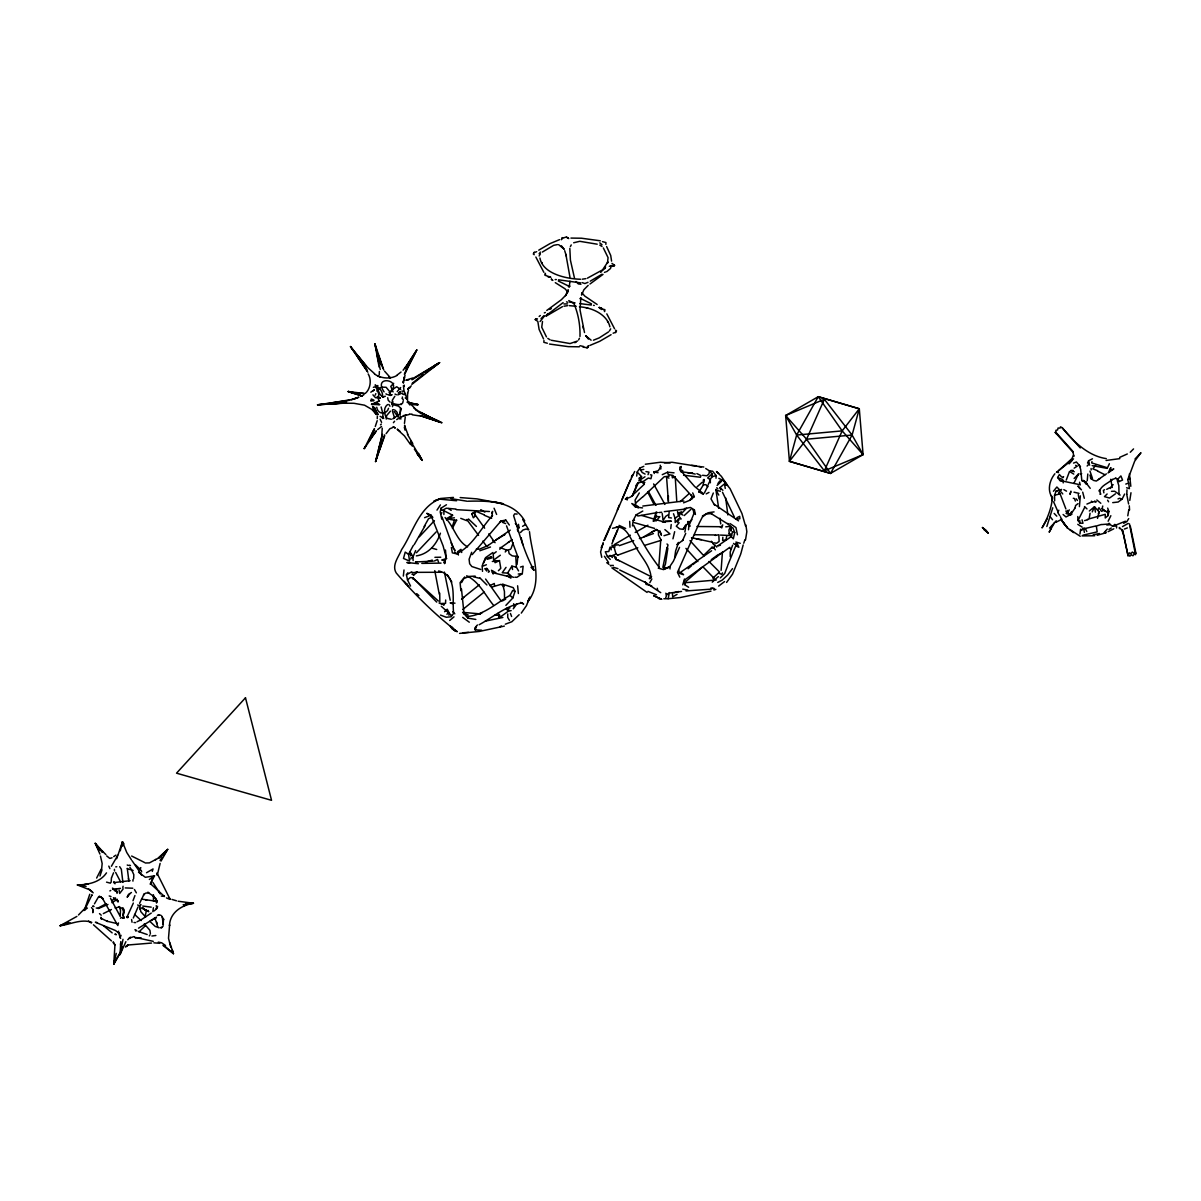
<?xml version="1.0" encoding="UTF-8"?>
<svg xmlns="http://www.w3.org/2000/svg" width="1201" height="1201" viewBox="0 0 1201 1201"><rect width="100%" height="100%" fill="white"/><g stroke="black" fill="none" stroke-linecap="round" stroke-linejoin="round"><path stroke-width="1.5" d="M1112.321 487.441L1110.67 479.334M145.591 917.009L140.802 911.649L139.962 907.731M139.962 909.172L139.962 908.001M507.753 613.936L507.738 617.464L509.449 620.377M491.855 516.775L492.62 511.326L491.704 512.992M120.806 941.569L120.025 954.57L125.88 941.704M727.776 523.441L731.094 527.314L731.034 531.067L731.364 527.389M111.138 882.3L111.453 877.721M132.035 922.233L131.6 919.531M591.492 303.868L580.548 298.479L581.374 298.358L580.023 298.659L580.804 298.043L580.038 310.023L584.512 332.542M1116.555 527.96L1116.6 526.083L1112.922 526.158M466.739 519.493L478.599 535.391M153.413 907.746L152.812 911.739M377.264 418.639L377.354 416.162M445.676 600.02L445.556 603.397L442.163 603.442M1126.838 494.212L1126.973 489.858M382.248 428.141L381.828 434.612M119.109 954.915L113.765 964.118L114.951 944.857L113.224 941.749M379.246 374.772L379.381 371.499M508.578 550.914L509.179 553.646L512.121 555.808L515.769 556.363L516.37 567.157L518.562 570.91M716.006 478.238L716.126 475.566L712.598 471.197L709.506 470.912L705.708 468.495M619.281 560.762L616.053 559.546L616.173 557.399L612.855 555.508L607.376 556.453L605.289 551.784L608.787 551.514L610.033 547.131M722.837 537.237L722.627 540.48L725.974 539.774L726.68 536.307M120.19 916.423L120.49 910.208L119.154 906.515M569.98 281.199L569.244 286.619L569.92 286.243L568.493 286.529L569.319 286.408L558.315 280.989M601.761 557.324L600.59 551.965L603.157 542.507M1081.876 480.79L1080.66 469.336L1079.038 465.057L1080.495 466.724M156.655 901.846L156.46 903.017L156.761 900.57L153.278 895.901L153.848 896.411L147.648 892.298L148.789 892.688L145.486 893.214L143.519 894.955L144.15 893.979L139.586 903.317M660.235 465.207L660.805 469.006L660.205 468.3M543.948 340.483L543.873 342.315L547.341 343.246M605.859 244.388L605.935 242.557L602.467 241.626M669.137 512.121L668.642 517.586L671.449 517.991M660.775 539.504L658.779 567.082M686.131 524.582L684.87 532.058M1080.6 529.206L1079.954 534.01M517.046 564.455L517.871 556.453L515.769 556.363M722.462 551.844L721.11 570.385M387.698 397.741L388.223 400.278L390.07 402.125M499.886 549.367L500.081 547.461L506.792 550.238L510.665 549.292M412.694 557.684L415.621 550.568M403.341 576.09L404.001 569.98M688.503 529.731L688.864 526.473L690.35 525.948M92.747 909.352L92.777 912.7L93.047 909.472L91.486 907.536M670.743 528.68L671.209 524.522M514.899 577.186L516.895 577.321L522.315 573.658L523.141 566.226L520.483 567.067M150.665 884.206L152.497 878.652M659.289 568.283L659.379 567.533C649.426 554.622 640.749 540.135 633.738 525.407L632.492 525.873L633.167 520.438L636.095 514.899L642.79 511.041M688.038 521.519L687.693 524.432L688.113 521.504M636.695 476.076L637.191 472.053L639.908 468.075L643.811 466.318M1130.982 492.74L1129.796 500.427M1129.45 523.846L1135.53 554.667L1134.224 554.021L1132.993 555.748L1131.147 554.817L1129.886 556.198L1128.385 554.877L1128.024 555.763L1123.611 535.166L1121.914 530.061L1119.317 527.479L1119.467 528.635M1097.504 518.397L1099.245 512.046L1094.486 506.762L1089.322 511.01M1128.805 509.659L1127.784 515.814M674.662 557.744L675.623 550.914L678.61 542.432L677.034 544.654M669.407 592.543L668.131 598.714L663.838 598.774M667.846 548.272L665.459 564.02L663.568 568.658M122.802 887.869L123.072 886.248M150.41 933.642L149.93 930.31L144.285 923.869M120.25 850.863L122.442 841.826L123.958 843.838M579.978 336.49C580.338 325.066 578.161 312.966 573.447 302.532L574.003 303.388L568.779 300.58M1072.658 451.081L1056.46 432.96M569.829 248.367L570.415 260.122L574.468 278.092M604.673 311.614L604.779 309.828L600.8 308.297M407.469 400.128L407.634 392.982M1079.414 506.627L1080.345 495.848M1089.277 517.811L1090.073 513.247M134.932 895.571L132.996 900.75M403.356 383.044L405.067 374.952M543.543 338.922L539.099 329.419L537.838 321.478L535.241 319.556L535.736 318.835M611.97 263.379L614.567 265.316L614.071 266.022M662.847 567.382L666.99 547.551M1075.18 507.723L1075.571 505.546L1078.033 503.624M653.179 521.234L656.256 511.866M122.997 939.332L120.025 954.57L122.517 947.079M1109.319 470.492L1110.895 467.624L1108.913 472.263M119.995 952.768L113.765 964.118L116.257 953.384M378.45 399.468L378.735 393.913L375.162 384.875L376.694 386.046L377.805 385.521C377.099 387.202 379.321 398.837 385.341 396.3M157.586 906.29L157.181 908.271L154.148 910.943M122.772 915.267L123.793 910.568L121.736 908.166L119.454 907.01L115.071 907.956M382.549 434.372L375.553 461.589L380.642 446.382M745.521 539.91L746.842 531.713L745.881 524.942M1087.4 519.357L1105.235 514.328L1105.265 517.976L1108.058 515.559L1108.913 511.566L1107.682 508.113M445.466 550.028L446.051 556.994L444.61 563.644L445.256 560.807L443.694 562.653M1087.806 474.035L1087.25 480.715M734.742 532.508L733.331 538.829L731.304 536.592L732.55 531.683L734.742 532.508L732.895 527.84L731.094 527.314M382.083 435.002L378.495 449.534M153.473 901.23L153.398 894.67M446.457 504.75L441.067 508.173L440.227 511.911L441.773 519.207M1107.187 512.317L1102.113 508.789L1102.743 506.011M545.569 273.963L545.254 275.329L550.869 277.296M604.238 310.894L604.538 309.528M99.953 875.994L101.95 870.064M133.626 878.652L133.821 874.703L131.72 870.019L127.351 868.698M113.765 964.118L114.59 960.71M672.95 538.829L674.662 531.698M152.287 871.401L153.037 868.954L146.522 872.737M1091.964 461.619L1091.649 462.91L1107.487 467.79L1109.379 463.736M1108.028 510.59L1108.058 515.559M116.692 858.67L117.818 855.262M610.724 267.222L611.804 265.946L610.994 266.367M101.59 869.584L102.16 863.504L100.464 856.058M667.005 548.887L668.011 544.954L667.005 543.993M379.426 446.277L375.553 461.589L384.665 434.867M150.14 884.116L154.539 875.814L145.366 877.3L138.52 872.226M741.017 553.045L743.179 544.939M789.432 461.334L796.653 435.047L818.241 396.69L859.3 408.775L863.084 454.594L830.507 473.419L789.432 461.334L785.649 415.516L818.241 396.69L859.3 408.775L852.094 435.047L830.507 473.419L789.432 461.334L806.577 439.221L824.366 399.272L852.094 435.047L863.084 454.594L824.366 470.837L796.653 435.047L785.649 415.516L824.366 399.272M400.488 408.325L399.993 414.36M1070.917 491.164L1070.001 494.377L1070.812 491.9M982.448 527.524L988.153 532.914L982.448 527.524L986.576 530.722M403.146 401.044C403.101 406.478 395.745 404.512 391.601 402.935M407.589 393.222L408.535 390.25M588.085 345.903L587.499 347.464L587.844 346.729M682.753 584.842L684.465 579.032M91.816 895.496L92.042 894.73L84.61 909.938L85.616 908.181M511.161 610.648L508.578 611.024L500.247 617.074L499.211 616.533L499.661 614.987L498.55 617.945M634.683 471.498L629.114 482.772M377.204 420.68L375.267 426.505M1046.837 526.488L1052.767 507.798M721.726 527.945L722.717 524.852M382.278 396.72C383.765 392.277 378.375 384.845 373.361 387.322M601.581 546.83L601.296 547.686L603.052 544.098M475.236 629.879L476.377 626.337L474.77 628.033L475.236 629.879L481.676 630.21M120.746 935.054L119.755 937.591L120.685 935.984M683.609 475.221L700.423 477.247L700.964 475.611L696.895 473.599M730.778 535.631L731.184 534.43L729.202 533.499L728.947 529.941L730.688 526.278L725.749 526.834M743.749 543.227L744.89 539.789M1127.949 479.139L1134.66 461.199L1140.95 452.717L1134.96 459.067M693.412 509.855L693.788 513.848L688.638 526.623M89.775 894.25L84.58 909.577L85.106 908.211L78.485 914.967M111.603 877.541L113.57 872.782M452.462 526.128L454.488 520.123L456.725 520.183M1110.46 488.477L1111.075 486.66M505.876 605.379L512.797 598.008L515.034 591.402L513.232 587.664L503.279 584.392M379.651 449.82L384.665 435.903M140.982 904.563L140.007 906.275L137.68 904.969M403.746 380.252L402.845 382.038M163.396 924.185L163.111 925.01L163.501 918.87L163.651 919.696L161.715 916.018M665.639 598.053L666.84 594.615L665.789 593.234M730.253 556.754L730.193 552.025L732.625 545.209M727.836 565.055L736.859 543.092M740.762 553.976L732.535 574.153L726.59 582.44M604.388 540.405L630.645 479.679M1089.112 463.436L1088.616 460.749L1092.46 458.797M511.161 548.287L513.112 542.852M133.341 903.062L126.826 917.384L128.087 917.369L126.826 917.294L128.087 917.429M471.678 552.28L469.096 559.246L469.651 563.749L471.828 566.527L480.73 569.454M375.252 395.144L375.808 393.643M567.112 293.104L565.536 295.671L568.208 289.756L567.968 292.083L564.98 288.765L555.297 282.655M648.015 474.68L648.975 472.128L645.958 471.603M611.864 543.933L618.08 529.025M637.581 483.162L632.642 495.067M94.459 903.828L98.212 897.342L99.413 896.306L98.797 896.817L101.169 896.697M727.581 565.986L724.698 573.493L720.33 577.861M621.908 499.781L628.408 484.228M1077.837 475.416L1078.333 474.14L1074.129 478.463M1054.658 500.802L1054.538 495.232L1056.219 490.924L1061.324 489.558M542.507 321.463L541.741 327.242L546.455 336.911M704.326 493.071L707.99 485.744M529.491 531.698C531.743 554.307 543.753 581.479 527.96 601.611L528.98 599.044L526.518 605.559L521.279 613.111M679.781 577.126L677.469 572.352L699.297 523.02L702.33 517.091L706.218 514.028L711.728 513.503M715.376 549.848L713.814 547.836L714.97 544.909L716.757 547.086M160.123 863.414L157.241 875.259L156.911 872.977L168.846 896.802M410.757 559.065L411.358 557.564M527.96 601.611L529.776 597.062M133.281 918.029L138.025 906.995M118.058 854.812L122.442 841.826L126.751 852.485L131.389 859.781M378.72 399.092L378.916 398.612M610.393 525.738L603.878 540.465M617.299 510.11L619.401 504.99M632.281 496.178L638.166 483.057L641.274 482.051M654.005 521.369L656.572 515.139M374.427 428.652L364.218 448.634L376.213 431.039M1063.576 476.632L1063.17 477.563L1061.504 476.812L1059.402 474.545L1057.631 477.533L1059.852 480.49L1079.429 484.603M658.508 530.617L658.433 534.94L661.196 540.33L645.117 545.239M604.869 268.679L605.589 266.997M1073.919 483.342L1078.333 474.14M569.094 286.844L569.529 285.853M612.75 540.765L617.449 530.091M1092.264 511.896L1094.486 506.762L1095.447 512.121M374.487 428.982L369.157 439.776M440.422 533.184C436.684 544.308 428.532 554.081 416.357 555.883M452.432 528.26L456.575 520.228M404.332 374.202L416.822 349.956L404.872 368.422L416.822 349.956L406.704 369.548M682.558 540.585L685.711 533.439M1058.847 510.185L1057.781 512.632L1059.807 515.679M405.458 371.364L407.244 367.311M140.262 868.893L140.832 867.617M824.366 470.837L842.171 430.889L859.3 408.775M405.262 417.047L404.452 423.428M405.307 373.016L407.394 368.377M372.355 433.336L374.081 429.523M1066.248 480.1L1069.521 471.438L1073.754 474.095M117.308 856.163L111.393 866.281M156.07 908.797L156.776 907.265M679.526 547.371L673.341 561.287L669.573 566.872L663.568 569.619L658.268 568.163L659.379 567.533M388.539 408.31C386.692 415.051 377.549 414.63 376.739 407.244M1087.536 463.076L1088.616 460.749M161.354 927.998L163.081 926.181M539.114 256.008L540.42 253.846M483.418 563.134L485.895 558.06M610.693 328.849L609.387 331.011M394.619 421.221L393.418 422.692M1108.133 521.234L1110.865 515.694M1112.726 502.634L1118.161 502.018L1122.094 499.166L1124.631 494.061M101.169 869.179L96.65 878.036M578.597 339.928L579.437 338.277M1067.073 514.133L1069.265 509.84M570.385 246.58L571.241 244.929M139.676 905.899L140.337 904.608M408.07 365.75L411.327 359.489M403.956 394.664L404.662 393.327M1075.21 507.813L1070.091 515.274L1071.968 514.148M1084.683 507.362L1078.003 520.513L1080.029 523.141L1082.972 523.261L1082.056 519.808M161.009 861.117L167.72 849.332L157.256 858.85M116.767 866.747L115.746 866.882M413.279 545.479L408.535 554.277L409.586 561.107L403.506 558.465L405.232 552.115L408.535 554.277L410.532 553.226L410.096 551.98L410.712 555.898M466.528 616.518C483.027 615.798 496.163 603.157 510.035 595.366L512.677 590.472L515.034 591.402M649.801 582.68L651.858 578.912M425.034 525.798L414.18 544.729M461.544 582.65L463.706 578.717L468.75 576.45L475.161 576.105M1097.594 510.155L1098.975 507.693L1101.422 511.281L1103.524 510.59M679.135 522.66L676.298 526.188L679.616 528.875L683.144 529.356L685.276 525.528M424.133 526.563L428.547 518.697L432.495 517.015L426.805 513.337L430.919 515.064L432.75 517.481M365.404 446.517L364.218 448.634L365.72 446.202M1050.83 529.191L1049.149 532.178L1054.613 522.48M540.06 321.538L544.488 315.983M1047.332 518.547L1042.048 527.9C1047.482 518.547 1051.521 508.293 1052.466 497.454L1052.211 500.592L1051.43 495.593M506.041 567.367L502.213 572.787L507.588 573.087L510.845 575.684M132.966 879.597L132.936 881.129M586.854 347.825L587.664 346.924M708.185 484.528L710.527 479.8L707.674 477.953L712.043 473.96L709.506 470.912L708.965 473.96L706.834 475.791L702.57 475.296M713.304 493.026L710.992 498.88L714.55 505.141M1098.254 513.743L1099.245 512.046M639.292 492.95L635.074 500.141L635.869 505.876M677.484 522.315L678.835 520.063M400.684 387.548L397.201 391.556M712.268 582.17L714.175 580.323M1128.715 518.607L1126.868 521.609L1123.611 523.261M144.916 917.069L146.252 911.394L143.459 908.301M631.366 477.187L632.672 475.086L631.651 476.166M698.892 492.14L703.381 484.859L705.903 484.664L707.749 486.84M718.859 478.343L721.456 479.649L721.471 481.316L717.087 485.444M638.872 480.925L641.544 476.602L637.191 472.053M539.114 253.786L540.42 252.075M376.994 391.166L380.282 387.698M149.314 935.909L149.975 934.858M436.999 510.11L440.407 504.9M369.142 440.812L375.553 431.504M160.063 860.486L162.24 857.184M375.928 387.503L376.468 386.692M118.494 922.938L117.818 925.536L102.205 897.868L103.001 898.768L99.653 896.366M129.783 893.949L127.156 897.252L128.462 894.43L131.449 892.508M661 466.558L658.208 470.732L653.824 471.978L654.275 473.464M389.785 393.237L392.907 389.184M410.562 586.058L407.499 579.918L406.448 574.814L407.845 572.772M386.152 433.621L389.89 428.712L392.322 427.781M582.17 282.61L584.887 283.556L587.995 282.295M561.392 239.735L562.518 237.618L561.813 238.744M409.541 388.193L411.192 385.821M492.575 515.394C481.016 528.02 472.443 546.26 456.83 553.601L454.654 552.175M1054.868 473.779C1049.569 480.295 1047.062 490.293 1052.226 497.574M681.252 511.566L678.91 514.944L679.301 512.377L679.496 515.649M163.921 854.797L167.72 849.332L159.148 858.25M566.527 237.333L568.043 237.783M441.112 513.833L441.908 512.692M513.262 608.817L516.73 604.028M683.144 529.356L686.116 525.242M717.943 483.478L719.714 481.046L721.471 481.316M117.788 932.426L118.674 931.195M394.829 396.3L392.217 400.383M405.187 397.936L406.959 399.032L406.328 398.237M403.086 370.238L405.818 366.56M1069.31 514.854L1071.742 511.581M732.505 568.628L727.581 575.099L722.251 580.083L717.718 582.455M1105.536 531.337L1105.851 532.794L1104.184 532.583L1107.307 528.995M85.226 908.842L83.95 910.538L87.403 908.046M639.337 479.499L641.544 476.602L638.887 478.268M389.079 392.652C405.157 380.237 371.95 373.931 384.065 391.871M716.126 475.566L712.148 476.737L710.181 479.259L710.376 482.787M373.826 434.131L376.153 431.159M516.37 567.157L511.866 566.151L507.588 573.087L510.47 576.18L513.563 577.351M475.626 627.192L477.413 624.97M106.499 872.872C100.058 882.39 88.108 884.747 77.374 884.957L89.97 889.896L93.183 892.838M663.282 520.228L665.759 516.31L668.356 514.734M1053.427 491.254L1056.88 487.005L1059.252 489.438M464.742 576.96L460.103 582.635L460.869 590.727M1095.687 465.433L1092.865 468.87L1097.594 470.702M565.896 295.086L561.347 299.74L546.77 310.459M472.203 554.607L500.982 520.994L505.816 520.108L509.329 525.047M499.751 522.45L500.982 520.994M452.131 603.788L452.687 603.142L450.135 602.887L454.984 603.172M714.385 577.711L712.944 578.041L719.534 572.066L708.965 561.467M713.814 547.836L712.073 547.221L703.861 555.162M365.629 393.087C370.103 389.154 371.98 380.282 368.197 373.931M604.944 267.883L603.052 270.06M1069.115 463.871L1072.493 460.073M545.99 315.698L563.119 302.637M655.896 521.099L659.859 516.67L655.371 516.67M541.035 318.655L543.753 315.863M434.387 520.679L419.299 536.847M505.201 551.98L506.792 550.238M635.93 485.504L638.166 483.057M127.726 939.752L130.459 937.245L129.183 938.131L134.122 936.585M436.128 531.968L416.447 552.745M1049.524 528.095L1056.31 520.859L1055.964 522.255L1061.999 519.192M587.214 347.419L588.685 346.053M686.477 508.308L681.012 514.043L682.784 515.019M1087.13 466.018L1088.646 464.442M546.08 316.178L562.413 306.675M520.483 532.553L522.93 530.046L526.158 528.995L528.815 529.911L522.69 519.448M498.43 570.7L500.787 568.313L499.466 560.597L492.335 561.467M1130.261 452.252L1133.549 448.919M115.491 897.868L111.813 900.645M644.382 484.153L630.735 496.959L625.301 499.181L627.342 497.304M392.832 389.274L396.705 386.752L400.699 389.559M614.567 265.316L611.669 266.517M547.911 313.641L547.071 314.482M1107.127 493.986L1104.455 496.629L1109.529 498.055L1115.444 493.821M1058.501 470.732L1071.908 458.647L1073.424 455.359L1073.874 456.38L1072.898 451.636M691.896 519.718L687.302 523.921M145.396 925.671L139.121 931.751M411.853 384.41L439.551 362.642L412.288 378.9M583.701 346.534L579.948 345.708M1059.672 491.314L1061.579 489.453M505.816 520.108L502.603 522.315M447.312 520.288L452.612 515.184L443.499 510.515M720.42 527.389L721.651 526.203M444.58 611.729L447.252 609.207L449.099 612.72L446.862 614.191M117.353 899.279L111.918 902.687M684.225 515.574L690.995 509.284M685.921 581.494L702.51 566.962M711.292 559.651L718.393 554.427M600.635 272.387L601.881 271.216M618.17 528.05L619.671 526.669L612.57 528.29M688.548 494.136L680.171 501.643M1112.696 526.338L1114.873 524.342M417.212 572.006L413.444 575.414L413.459 574.363L411.928 574.198M411.808 571.781L406.448 574.814M688.173 568.719L691.551 565.671M412.258 383.254L423.277 374.412M460.749 518.352L466.709 520.634L468.51 519.012L476.422 526.428M642.64 497.124L664.228 476.737L669.182 476.151M651.618 576.6L649.276 578.687L651.062 577.471C650.387 565.431 640.373 556.378 635.344 545.855C630.045 538.754 627.147 526.654 616.308 526.924M588.175 285.373L583.881 289.756L581.599 295.101L581.794 292.744L584.827 296.107L597.152 304.499M462.73 609.568L484.093 592.108M635.449 503.249L642.115 497.364M697.105 486.78L702.09 482.382M377.639 429.613L381.573 426.46M1056.4 472.353L1073.529 458.842M720.705 489.603L719.939 487.636L724.473 483.853L725.254 488.417M683.204 540.015L677.289 544.458M380.447 424.839L381.333 424.073M603.022 274.398L589.946 284.021M608.472 331.941L599.254 337.871L593.444 340.198M463.436 597.543L479.304 584.797M548.136 276.996L550.133 276.62M449.699 620.467L454.008 616.849M390.43 411.147L386.572 415.696L386.242 419.044M401.059 372.025L396.735 375.343M539.144 316.479L540.3 315.518M610.663 268.378L606.58 271.771M407.499 579.918L410.322 577.561L412.889 577.786L436.684 602.091M677.499 511.506L678.235 515.439L681.162 518.967L678.73 518.727L675.187 522.525L675.142 518.382L677.394 516.505M534.235 252.21L533.304 254.011L534.235 254.717M683.564 502.829L689.944 500.247L694.313 496.613L692.707 492.905M615.573 332.647L616.503 330.86L615.573 330.14M500.337 555.222L493.671 560.086L493.176 554.111L496.238 551.769M370.869 400.819L371.334 399.017L373.931 400.128M461.559 599.194L464.036 597.167M561.948 238.489L566.271 236.972L568.749 238.594M542.297 252.09L553.736 245.304L557.474 244.614M370.824 392.202L374.066 389.95M718.438 576.6L713.739 580.443L713.499 577.696L702.945 566.842M692.902 564.605L696.925 561.377M401.84 393.267L397.756 394.904M551.289 340.258L570.04 343.561L577.516 341.009M101.229 915.192L99.488 913.616M729.833 547.311L716.096 557.084M1098.405 479.469L1106.391 473.87M487.111 546.14L510.245 530.121M151.266 913.075L140.997 919.876M125.52 947.079L128.237 944.977L151.551 943.055M611.159 549.878L611.024 547.191L615.182 546.86M432.945 367.716L439.551 362.642L434.312 365.629M718.633 586.103L724.563 581.569M115.927 855.127L113.72 856.613M716.802 556.618L685.486 579.332L683.909 582.005L685.246 585.097L688.623 587.259M391.931 402.395L392.697 401.149L392.532 406.704M519.147 614.717L511.866 621.713L505.306 624.19M150.59 920.717L155.439 918.119M123.148 888.95L119.665 893.454L119.064 890.046M151.927 877.841L154.539 875.814L149.329 879.477M425.965 372.4L439.551 362.642L411.973 379.801M731.304 536.592L718.258 545.569M473.93 512.992L475.371 515.935L473.314 517.781L471.783 513.728L474.59 512.512M155.454 859.826L156.385 859.15L149.389 862.903L145.156 862.994M379.501 400.789L371.544 404.392L379.501 404.677M500.817 547.776L509.464 541.621M492.89 552.52L485.549 557.669L482.126 565.941L482.517 571.346M644.982 476.797L639.593 480.28L642.745 481.796L648.33 478.028L650.942 478.749L651.813 475.056L650.417 474.785M488.342 572.246L489.377 571.526L486.63 568.253M1107.998 472.954L1113.777 468.96L1109.889 470.762M396.69 419.629L398.041 418.699M1081.485 529.746L1084.143 527.915M508.278 542.312L512.272 539.579M1099.996 478.553L1096.333 481.046L1093.48 480.4L1090.418 477.908M693.788 513.848L694.718 513.217M711.608 550.764L680.667 572.186L683.564 574.709L679.496 573.342L678.685 570.01M387.563 404.542C382.804 408.1 384.5 415.171 386.842 418.323L391.316 419.269M479.154 624.745C493.116 617.089 506.041 605.844 521.97 602.812L523.636 604.043L520.634 602.392M377.579 401.855L378.976 400.954M614.492 544.488L630.33 535.166M76.879 916.423L60.05 925.761C70.439 924.41 81.443 918.555 91.771 922.368M1074.159 468.15L1077.312 466.108L1075.616 465.342M138.55 928.163L156.49 917.084M372.64 391.106L374.442 389.95M398.267 393.132L400.549 391.796L399.363 392.427M590.246 281.169L601.971 274.233M120.475 918.195L121.556 917.519M361.231 396.375L363.813 394.769M549.923 309.393L551.289 308.552M103.331 913.601L111.408 909.532M499.811 626.862L501.387 625.886M1113.762 528.815L1108.133 531.653M656.392 529.326L643.931 536.772M495.758 539.985L504.87 534.535L503.684 535.226M522.57 526.323L525.453 524.612M1108.928 529.386L1111.27 528.005M666.045 594.9L669.092 593.129L681.537 591.447M109.892 890.932L110.762 890.436M677.049 594.345L672.695 596.867L672.44 593.774M479.454 614.251L482.367 612.57M491.659 587.124L501.012 584.347L504.09 586.508L502.649 584.106L504.435 591.462L504.525 597.693M702.42 516.01L708.14 512.767L714.07 511.896M446.652 518.547L452.612 515.184M122.997 918.089L124.213 917.399L122.982 917.669L123.823 912.039L123.913 912.94L122.772 907.821L124.153 909.893M1128.189 523.426L1122.485 526.608M538.739 250.168L550.088 243.563L559.621 239.615M611.069 334.689L599.704 341.309L589.931 345.423M1080.675 530.647L1084.128 528.725L1095.432 526.068M97.927 908.166L106.168 903.692M502.423 600.935L505.666 599.164M651.753 532.058L657.067 529.701M706.233 493.881L708.98 492.41M157.346 900.54L156.07 901.215L141.553 899.129M1104.56 489.738L1103.374 490.383L1103.884 492.845M635.179 532.463L647.94 525.212M612.855 555.508L615.993 553.901L617.659 555.177M1115.264 525.317L1125.397 521.219M1106.706 489.317L1109.709 487.786M736.904 517.721L739.681 516.31L739.876 518.742L735.673 519.177M141.057 919.831L137.079 921.737M399.558 417.828L402.785 416.312M489.888 585.623L494.302 583.476L494.497 585.503M396.885 375.538C389.92 379.516 380.942 378.435 374.457 373.991M434.462 560.957L437.569 559.456L438.53 562.083M495.067 562.714L499.466 560.597L494.422 561.618M107.955 904.443L98.512 908.496L96.215 908.001M576.15 342.09L574.769 342.72M573.673 242.767L579.768 241.311L597.212 244.193M662.261 474.68L667.546 472.218L674.046 472.834M604.478 272.417L605.454 271.966M544.338 312.891L545.329 312.44M471.783 513.728L476.557 511.551L484.123 514.779M390.475 395.489L392.142 394.739M1119.632 457.401L1127.319 453.963M151.896 936.014L155.86 935.504M609.312 266.367L611.399 265.511M1119.017 494.632L1118.837 485.654L1117.275 480.55L1119.122 481.556L1122.56 480.055L1120.893 475.926L1117.921 479.079L1115.414 478.283L1110.64 480.34L1112.246 479.424C1108.058 483.553 1101.152 485.309 1099.365 491.479L1099.35 490.188L1100.792 494.196L1099.876 494.166M644.832 482.427L643.421 483.027L642.745 481.796M719.624 553.901L722.116 552.835M488.297 545.434L479.349 549.217L476.302 549.112M393.688 383.299L390.79 386.377L393.072 391.931M412.453 378.09L405.908 380.162M392.742 418.909L399.813 413.94L401.359 408.685L398.447 406.118L391.781 404.317M68.382 922.203L60.05 925.761L70.048 922.788M1118.011 498.91L1119.632 498.25L1122.094 499.166M350.977 399.828L358.874 397.201L352.614 399.378L332.887 402.635M1086.905 504.06L1092.34 501.823L1096.228 501.853L1094.621 501.012M1105.851 532.794L1097.204 535.271M694.313 496.613L691.971 497.544L689.944 500.247M617.674 555.177L637.806 547.806M424.599 517.676L429.388 515.784M1124.421 529.04L1127.334 527.93M482.607 566.196L486.375 564.755M184.038 905.764L186.605 904.788M619.371 545.644L633.708 540.585M1073.499 463.076L1076.426 462.01L1079.534 465.628M403.491 415.981L409.376 414.405M639.397 538.573L653.449 533.574M674.677 477.007L672.41 477.833L672.05 475.881M504.36 626.096L479.349 631.441L459.578 633.392M1125.787 484.078L1128.64 483.057L1127.724 479.769L1130.006 478.719L1129.39 473.93M456.59 500.757L439.416 499.121C418.864 507.317 413.039 532.598 401.599 549.623C398.852 556.769 391.451 565.086 396.225 572.967C414.465 594.285 435.077 614.777 457.296 631.741L451.351 627.943L454.984 630.945M479.83 550.764L490.488 547.01M1060.093 490.578L1056.219 490.924M1054.538 495.232L1059.327 494.061L1059.777 492.995L1065.872 508.939M587.379 278.182L602.587 269.85L607.901 261.878L607.466 263.199L608.066 257.63L603.337 247.946M401.089 418.849L399.212 418.789M713.889 590.036L715.841 589.376M439.416 499.121L433.981 501.057L440.587 498.475L453.453 497.424M1111.916 485.189L1113.237 484.754M669.948 566.932L664.288 568.749L669.573 566.872L670.068 568.944M352.614 399.378L356.817 398.041M722.477 572.862L721.726 574.288L718.618 573.147M425.484 562.173L432.255 560.086M446.742 558.495L441.758 560.026L444.205 560.627M518.247 574.018L522.315 573.658M1101.347 524.477L1096.333 526.023L1097.174 531.878L1082.882 535.211M160.349 927.712L161.7 927.292M536.682 251.655L534.235 252.6M613.126 333.217L615.573 332.272M537.463 318.835L535.271 319.556M112.038 857.799L109.801 858.43L106.694 855.938M115.506 934.153L116.347 934.693L114.816 934.153M375.628 403.206L371.544 404.392L376.799 403.386M673.866 592.799L678.58 591.508M1070.211 514.734L1065.993 516.955L1063.11 514.508M381.317 387.127L386.121 387.277L389.574 391.451M717.628 545.9L720.42 545.239M502.889 617.464L485.294 621.142M1084.563 520.573L1087.701 519.853M618.515 544.774L611.955 545.629M533.634 566.722L531.022 567.292L534.1 570.415C524.582 553.571 519.493 534.01 513.608 515.634L514.659 513.878L517.121 514.073M408.745 379.861L406.448 380.177M403.386 415.621L406.193 415.006M645.312 464.232L660.445 462.235L670.173 462.88M637.866 506.477L631.801 503.519L635.419 506.987L637.866 506.477L638.121 508.008M130.128 880.678L113.57 882.63M112.939 889.356L120.46 888.365M1093.165 534.79L1099.41 533.499M448.589 614.972L450.345 614.612M715.286 535.436L718.814 534.73L719.129 541.426L716.562 543.272L714.1 542.867M585.833 278.647L582.275 279.187M563.975 306.21L567.533 305.67M704.161 479.815L703.291 479.995L703.381 484.859M1066.008 513.292L1068.019 512.902L1068.86 514.298L1065.827 511.025M710.977 591.117L680.021 597.588L668.131 598.714M1101.752 524.567L1109.739 523.921L1111.751 525.873M380.357 398.041L375.508 397.696L372.941 394.844M662.291 521.85L671.419 521.234L664.874 521.144M684.495 508.563L690.47 507.468L694.403 509.915L695.439 514.463M716.291 579.978L684.12 582.815L685.246 585.097M1119.857 458.632L1106.076 460.463M639.908 468.075L640.508 469.951L643.796 469.396M161.264 896.081L164.372 896.381L150.981 884.161M633.167 520.438L634.503 520.228M1084.503 506.552L1086.98 508.909M664.003 535.706L669.993 533.92L664.874 529.596M84.19 884.506L88.289 883.876M349.296 400.338L317.514 404.827L346.504 402.83M183.168 904.743L193.466 903.272L178.123 901.23M157.376 915.417L159.193 915.177M642.79 506.056L683.834 500.982M657.788 512.482L637.956 515.98L636.095 514.899M685.155 509.089L664.318 511.641M117.143 923.599L106.724 921.167L107.505 921.437L100.974 918.27L101.454 919.065L100.974 917.309M449.654 518.397L454.413 517.796M346.609 401.254L317.514 404.827L344.717 402.89M93.183 906.455L94.053 906.485L92.762 905.974M693.157 510.05L694.403 509.915M139.526 937.981L141.118 937.786M1094.727 535.751L1082.011 535.916M506.567 608.367L509.915 607.976M659.079 512.557L661.676 512.257M1056.325 433.771L1055.214 432.375L1056.084 432.285L1055.874 430.333L1057.571 429.943L1058.066 428.051L1060.093 428.081L1060.483 426.835L1062.134 427.676L1080.269 447.928M137.71 938.011L138.625 937.906M1079.879 473.915L1081.696 473.734M371.019 400.774L373.736 400.864M392.517 409.781L393.823 409.661M796.653 435.047L842.171 430.889L863.084 454.594M785.649 415.516L806.577 439.221L852.094 435.047M1106.797 525.017L1109.649 524.762L1109.078 523.201M106.544 882.15L110.492 883.185M587.574 347.75L583.04 347.149M433.201 561.152L415.516 561.948L416.687 561.918M441.022 563.119L421.806 563.389M412.378 572.667L417.002 572.307M664.378 462.85L672.035 462.265L701.189 466.904M333.398 403.131L338.742 402.725M463.196 632.747L468.48 632.372M711.382 589.121L685.996 590.952M125.249 887.914L132.786 888.215M332.617 403.926L345.032 403.116M563.975 303.973L567.533 303.898M185.66 903.707L193.466 903.272C181.696 905.149 169.866 912.61 169.491 925.641L169.626 924.83L168.5 938.251L170.767 947.214M389.409 395.084L390.925 395.009M153.863 942.83L159.733 943.295M431.835 548.136L436.714 549.503M613.336 565.386L610.213 565.596L611.159 565.581M1070.752 470.462L1073.154 470.402M1111.48 491.329L1114.648 491.239L1120.128 495.067M524.732 520.889C512.812 500.652 488.687 500.787 468.165 501.207M434.912 557.324L440.752 557.219M580.548 279.248C566.482 278.932 542.747 273.858 539.925 258.035M569.244 305.624L576.225 306.315M344.357 403.176L353.95 403.296L364.519 405.187L371.634 409.286L376.979 414.735M375.478 404.091L379.711 404.497M696.94 526.503L720.99 526.714M720.39 535.076L731.589 535.586M487.441 568.704L484.829 568.689L486.81 571.075M409.541 414.105L412.078 414.135M715.616 534.94L694.478 534.73M160.844 915.222L158.172 915.087M580.954 284.247L578.312 283.916L576.075 281.529M1079.023 493.356L1073.994 492.2M418.413 563.704L406.884 562.503L409.721 563.029M441.202 572.261L415.771 572.352M570.94 238.083L581.464 238.218L600.32 240.8M579.287 346.804L568.343 346.639L549.488 344.056M382.894 396.825L383.735 396.87L382.939 396.825M412.213 404.587L418.098 404.632L407.77 402.2M135.233 937.921L136.133 937.951M401.93 391.076L403.836 391.406M412.228 414.795L422.182 416.297L441.758 422.707L421.701 413.249M558.495 279.803L580.623 282.881M591.312 305.054L579.933 303.598M712.358 588.28L714.13 588.37M134.032 922.518L135.653 922.608M494.932 615.122L498.415 615.317M456.38 509.674L489.453 511.521M507.438 609.357L508.684 609.432L508.578 611.024L505.876 608.787M142.754 906.064L151.221 907.145M403.176 382.323L403.506 382.579M687.888 472.879L692.737 473.269L680.547 471.663M480.385 613.906L462.58 612.33M82.854 885.287L77.374 884.957L86.127 886.308M691.596 465.403L696.445 465.793M409.841 404.031L418.098 404.632L410.457 403.266M456.005 509.059L446.277 508.218L442.148 510.5L441.067 508.173M97.206 922.593L95.389 922.248L115.521 930.55L119.65 933.672L118.223 931.991L120.625 938.416M1092.204 465.613L1107.262 468.405M698.922 466.498L703.786 467.009M460.163 497.574L476.992 498.88L503.534 503.835L495.322 502.063M408.655 403.221L412.093 403.596M361.216 395.82L348.155 391.541L364.173 393.478M693.638 538.183L691.491 537.718L711.983 542.131M696.4 539.024L701.429 539.624M358.619 392.847L364.864 393.613M635.419 506.987L642.52 507.903M159.042 927.788L155.214 926.421L149.765 921.287M575.054 302.922L569.184 301.991M353.004 392.247L348.155 391.541L361.591 395.745M154.313 918.089L155.86 918.315L154.719 918.014M388.328 394.814L389.86 395.039M380.116 416.372L383.674 418.128L382.639 418.443L382.969 414.015L381.137 406.974M579.452 306.825C592.994 307.591 607.361 315.082 609.883 326.822M350.542 391.916L348.155 391.541L356.532 393.793M449.94 519.433L454.488 520.123M134.797 937.305L153.278 941.344M450.81 498.595L467.084 501.222M463.046 612.735L468.12 618.185L475.821 619.431M598.939 307.561L601.551 307.966M634.158 522.615L654.53 528.38M653.824 471.978L658.043 472.699M682.738 589.136L687.813 590.051M588.07 308.297L586.313 307.951M613.216 265.511L613.996 265.676M556.303 279.533L555.192 279.593M593.504 305.324L594.27 305.474M535.811 319.181L536.577 319.346M146.657 900.104L145.726 899.924M158.277 942.124L161.61 942.785L165.528 945.502M407.019 402.17L411.448 403.071M690.44 473.074L695.229 474.08M655.581 530.001L658.298 530.587M492.365 572.592L510.77 577.08M725.704 484.919L727.476 485.309L721.351 476.317L716.457 471.528L718.693 473.404M1073.289 498.28L1074.49 498.55L1075.345 501.042M1059.852 480.49L1062.029 480.985M720.36 491.239L715.976 490.233L715.946 489.332M457.671 554.081L452.372 552.85L451.381 547.446M473.239 576.765L479.995 578.357M176.442 900.78L172.088 899.474M665.279 522.36L641.589 515.439M1056.82 472.203L1058.546 472.639M658.463 598.458L661.631 599.269L653.719 595.756L661.631 599.269M129.213 865.17L130.474 865.501M645.913 584.286L651.708 585.848M710.947 587.95L713.634 588.67M147.213 934.543L138.205 931.406M736.078 543.452L737.294 543.798L738.825 547.236L736.288 546.095L737.294 543.798L734.472 544.308L733.541 543.392M735.868 542.056L740.251 543.302M613.321 567.292L617.975 568.643M377.594 403.956L378.991 404.377M1106.286 458.617C1087.521 455.945 1072.463 440.422 1062.134 427.676M1126.598 487.756L1129.435 488.657L1128.64 483.057M1086.395 482.066L1082.386 480.805L1085.194 481.706L1090.223 488.342M420.08 415.486L441.758 422.707L418.338 411.793M380.267 398.041L377.234 396.51M463.601 613.426L468.105 614.867M656.452 594.81L647.955 591.372M626.457 499.511L627.432 499.841M109.231 895.946L110.987 896.547M144.916 909.637L146.147 910.073L141.793 908.301M510.035 595.366L512.797 598.008M422.302 416.207L430.934 419.179M405.503 583.446L407.034 583.971M711.292 541.231L713.289 543.558M428.051 417.843L438.905 421.806M133.131 870.44L132.035 870.5L129.858 867.257M438.62 570.97C457.926 575.219 451.771 598.819 453.648 613.246L451.156 616.774L446.262 617.254L440.497 615.092M682.814 470.717L680.457 469.846L681.252 466.513L679.811 467.174L679.871 469.846M439.056 603.022L444.22 604.929L440.857 603.307M566.527 301.841L567.638 302.262M1080.254 536.277L1069.836 529.521M1115.564 478.193L1117.921 479.079L1119.122 481.556M359.459 395.054L362.312 396.135M558.66 244.689L564.185 249.177M502.363 522.285L505.666 523.636M484.378 515.304L491.629 518.322M1071.517 470.597L1074.279 471.753M591.132 340.198L585.623 335.679M698.952 491.825L703.336 494.362M166.444 897.898L169.806 899.354M1104.98 474.77L1097.489 471.062M438.77 421.236L420.2 412.994M668.957 478.118L666.57 477.067L668.402 501.673L668.311 495.683L668.341 497.169M617.419 559.696L650.131 576.15M619.656 569.965L646.498 582.98L644.637 581.9L660.73 592.663M145.336 909.788L148.744 911.709L148.038 910.373M390.37 377.88L388.764 377.024L390.13 377.88M1057.631 477.533L1062.69 479.529L1063.23 482.892M619.055 525.392L625.661 528.47M127.246 865.005L128.192 865.456M430.393 417.302L415.786 409.706M395.009 394.063L396.435 394.754M131.63 856.028L144.42 862.423M710.467 513.187L727.701 523.906M382.113 417.678L383.524 418.398L382.714 417.978M467.579 546.875C457.851 541.546 454.744 529.521 448.168 521.159M377.369 375.718L380.056 377.084M142.093 907.656L143.835 908.541M117.458 892.253L112.459 888.139L113.119 888.875M599.779 245.079L602.016 246.475M550.028 339.778L547.791 338.382M645.102 474.08L642.19 472.488L640.508 469.951M393.207 426.88L395.339 428.051L393.327 426.67M135.022 929.649L136.689 930.565M88.529 888.875L92.417 891.998M394.919 410.081L397.066 412.273L397.966 416.177M1063.831 489.633L1066.518 491.149M385.941 393.868L387.202 394.604M492.245 570.595L495.803 572.742M647.114 592.423L611.864 567.863M480.79 509.659L484.859 512.136M112.143 932.877L103.496 925.716M466.694 575.774C479.304 581.779 485.084 595.095 493.581 605.349M738.525 520.859L714.4 504.375M378.21 414.555L372.88 406.478M1077.777 524.327L1082.191 527.134M599.314 307.276L600.785 308.207M506.972 575.654L510.86 578.161M1091.349 501.177L1092.34 501.823M600.155 308.507L601.686 309.498M545.299 275.209L545.134 273.258M113.404 897.717L117.998 901.245L115.056 898.678L115.746 899.264M135.203 864.6L140.337 869.524L140.022 868.458L140.247 869.914M729.968 523.546L735.958 527.554L737.429 534.775M134.542 914.411L141.193 920.582M1107.487 510.59L1108.913 511.566M162.931 945.382L173.424 953.609L169.731 942.545M448.513 508.533L451.201 510.395M397.261 429.433L404.422 435.873L410.517 444.52M703.321 493.656L694.613 486.48L680.351 470.146M88.529 921.017L91.366 923.029M403.626 390.88L404.467 391.496M599.779 242.857L602.016 244.704M462.7 617.389L469.306 622.208M606.73 562.684L609.027 564.38M1073.619 532.613L1067.629 528.14L1062.239 521.174L1065.347 525.407M1102.113 508.789L1105.4 511.281M451.561 615.528L441.277 606.28M729.592 548.031L731.199 549.277M417.393 411.042L407.905 401.149M413.94 408.025L417.002 410.457M114.515 890.241L115.972 891.412L113.84 889.521M164.072 945.592L173.424 953.609L172.313 950.291M374.562 373.676L367.806 367.641L358.228 356.157M398.282 417.242L394.153 411.523M438.38 601.04L414.465 579.362M1096.828 499.976L1100.807 503.279M397.426 429.162L400.068 431.399M452.867 628.198L450.27 625.991L454.834 630.63L451.471 626.982L452.882 629.399L452.222 628.423M984.024 529.701L988.153 532.914M390.28 377.579L384.62 371.229M416.702 593.654L418.909 595.576M152.932 882.48L160.273 893.979M93.468 924.8L111.483 940.893M1122.62 530.016L1127.724 554.021L1128.49 554.697L1129.255 552.865L1131.012 553.616L1132.333 552.055L1134.119 553.166L1135.095 552.01L1135.981 553.601L1130.321 526.248M1087.19 483.733L1083.257 480.355L1086.335 484.393M610.063 555.372L612.435 557.474M719.939 487.636L722.882 490.293M492.605 540.315L495.097 542.702M102.115 850.863L105.898 854.587M401.374 404.557L401.029 404.046M452.702 611.699L454.819 613.816M479.83 577.846L486.9 584.962M703.951 555.913L689.99 540.615M607.376 556.453L610.258 559.411M102.61 851.404L95.239 843.282L99.923 854.031M641.965 481.826L644.201 484.168M1054.148 513.412L1056.79 516.16M168.846 897.342L170.527 899.099M687.708 523.906L688.668 524.927M716.742 487.696L717.898 488.927M377.684 414.12L372.55 406.448M561.407 245.8L563.839 248.892M1081.485 489.873L1077.943 486.015L1079.849 488.597M1055.214 432.375L1072.898 452.131M1058.561 492.665L1060.258 494.512M588.4 339.072L585.983 335.965M154.584 897.327L155.905 898.798L155.289 898.108M404.197 581.284L408.73 586.418M119.695 866.687L121.346 869.269L122.892 882.375M697.916 561.573L685.921 548.377M517.151 525.633L519.012 527.824L518.472 524.327M727.476 485.309L722.657 479.604L730.028 488.567L741.933 513.473L745.506 525.933M443.89 510.74L443.905 514.478M515.334 523.426L519.012 527.824M692.151 496.403L672.875 475.356L668.296 474.62L667.546 472.218M1061.129 491.975L1062.75 493.941M402.23 398.477L403.371 399.873M365.87 365.659L350.467 346.534L367.866 372.19M119.83 915.627L110.507 898.333M113.134 942.59L114.951 944.857M407.619 402.08L409.946 405.037M365.644 366.05L350.467 346.534L365.945 368.272M1063.005 522.21L1067.629 528.14L1061.699 520.333L1060.528 516.835M417.092 453.858L422.182 460.358L418.488 453.317M712.839 543.407L713.769 544.593M102.235 852.38L95.239 843.282L98.947 850.458M171.037 950.531L173.424 953.609L172.899 951.267M1050.004 516.475L1052.541 519.763M484.649 528.185L475.251 515.034L474.455 511.401M482.802 541.141L486.03 545.494M1121.914 530.061L1122.77 531.217M372.655 408.925L376.003 414.435M1076.201 498.805L1077.447 500.502M358.288 356.787L364.579 365.434M614.807 557.834L616.053 559.546M417.798 454.248L422.182 460.358L410.652 441.187M134.437 889.521L136.374 892.853M445.091 517.481L447.192 520.468M139.376 871.356L132.11 860.772M818.241 396.69L842.171 430.889M806.577 439.221L830.507 473.419M358.063 356.967L367.311 370.463M488.762 533.875L493.626 540.855M358.078 357.628L367.341 371.349M485.579 579.047L501.042 600.83M139.451 872.001L141.628 875.199M410.307 443.169L412.348 446.171M414.375 449.159L422.182 460.358L418.458 453.978M406.538 398.462L407.364 399.693M1128.835 476.932L1130.006 478.719L1130.817 486.315M604.448 556.243L608.577 562.503M543.828 272.282L535.856 257.044M606.805 313.851L614.537 328.759M120.55 881.789L115.656 872.451M447.312 574.814L451.831 582.02M388.854 404.422L389.98 406.208M410.742 553.076L412.829 556.423L413.144 560.567M117.278 900.615L118.118 901.981L117.338 900.104M1107.622 500.216L1108.568 501.793M718.798 495.067L715.976 490.233L718.693 508.293M407.454 434.402L412.754 443.529M155.079 918.495L157.811 927.022M108.796 866.116L109.907 868.638M380.101 419.149L381.603 422.377M722.492 492.23L734.396 517.136M1088.451 462.865L1089.682 465.132M664.934 504.45L653.599 483.928M648.375 491.434L655.986 505.381M114.996 883.801L113.855 881.549M407.334 399.348L404.407 392.066M606.61 246.535L610.708 255.438L611.579 261.112M430.919 515.064L443.124 545.93L446.051 556.994M653.629 503.699L647.804 492.26M451.111 542.852L454.909 550.854L454.834 549.863M1053.607 501.793L1058.186 512.242M1085.359 528.515L1086.785 531.518M517.301 529.566L518.427 531.968M383.75 369.983L374.922 343.906L379.126 367.056M404.557 425.649L407.89 434.417M607.511 321.568L607.841 322.333M542.297 263.289L541.951 262.524M491.494 570.205L493.176 574.018M374.682 407.364L376.829 414.24M1092.49 478.478L1089.983 471.137M453.573 548.662L442.013 516.94M392.352 410.832L394.574 418.068M376.664 387.563L376.994 388.358M494.061 508.218L496.629 514.433M382.954 368.332L378.195 354.715M506.522 525.858L518.021 557.324M659.754 531.007L661.421 535.211L660.025 531.292M510.44 613.471L511.611 616.488M135.473 930.099L135.863 931.12M564.695 250.679L566.407 256.263M673.491 513.743L675.142 518.382M1089.923 475.131L1091.364 479.334M1128.61 504L1126.763 494.497M402.455 393.132L402.845 394.333M615.993 553.901L614.176 547.641M116.347 888.905L117.067 893.394M565.851 254.267L569.95 277.101M450.21 600.26L444.4 572.081M380.402 364.849L374.922 343.906L377.97 356.877M1082.702 492.14L1084.293 498.265M434.762 570.64L439.266 594.165M729.202 533.499L729.623 535.181M521.129 537.703L522.84 544.593M156.235 905.629L156.565 906.935M691.371 495.112L692.166 498.745M1079.549 482.232L1080.224 484.964M458.422 555.042L457.611 551.709L460.959 549.337L461.709 552.505M498.355 613.02L499.211 616.533M657.262 588.25L657.668 590.021M404.317 427.166L404.992 430.093M377.204 355.541L378.825 362.837M389.935 392.562L390.175 393.688M511.866 566.151L512.572 569.514M379.576 366.26L380.237 369.443M582.95 326.432L583.401 328.624M141.283 870.305L141.628 871.986M400.143 415.756L400.503 417.543M156.791 922.233L157.061 923.584M127.276 868.338L128.882 881.069M464.051 613.846L461.469 588.94M1083.857 529.446L1084.383 532.388M1078.273 494.497L1079.038 498.865M1127.724 554.021L1128.024 555.763M163.081 923.089L162.225 916.738M513.653 603.728L514.148 606.76M403.911 389.995L403.386 385.611M412.889 577.786L413.099 579.197M158.862 890.992L159.087 892.493M405.262 393.463L405.458 395.204M727.866 514.959L725.674 497.95M719.894 518.231L720.735 523.921M404.647 425.229L405.097 428.367M662.186 513.488L663.042 519.658M467.88 616.383L468.12 618.185M120.49 943.731L120.67 945.127M712.073 547.221L712.193 548.211M128.582 879.537L128.447 878.441M122.637 843.477L122.442 841.826L122.517 846.15M676.748 501.042L675.217 476.677M1067.329 510.395L1067.524 512.242M1091.078 468.525L1091.214 469.876M517.616 585.788L518.367 593.504M1079.789 520.558L1080.029 523.141M1129.285 505.816L1129.571 510.02M1077.777 516.52L1078.003 520.513M629.684 521.369L630 527.224M156.625 900.63L156.7 902.116M404.227 385.101L404.302 386.497M712.043 473.96L712.148 476.737M114.425 869.329L114.485 870.95M402.365 396.976L402.425 398.357M703.951 479.379L704.041 482.066M439.731 593.144L439.836 601.791M383.104 417.363L383.044 418.368L383.194 417.302M404.347 377.069L404.272 378.72L404.347 377.069M120.445 935.879L120.07 936.855L120.565 935.774M245.484 697.796L176.532 773.174L271.546 800.316L245.484 697.796M409.391 387.413L407.77 389.004L409.391 387.413M491.269 556.633L491.855 557.91L487.231 559.261L486.72 558.48L491.269 556.633M128.237 944.977L126.135 946.058L128.117 945.112M124.213 917.399L123.012 917.909L124.288 917.474M156.776 900.945L155.379 901.125L156.776 900.945M377.429 385.941L375.958 385.776L377.324 386.091M128.072 917.039L126.826 917.384L128.072 917.039M124.288 917.549L122.982 917.669L124.288 917.549M164.372 896.381L162.615 895.721L164.372 896.456M552.655 280.373L551.364 279.142L552.655 280.373"/></g></svg>
